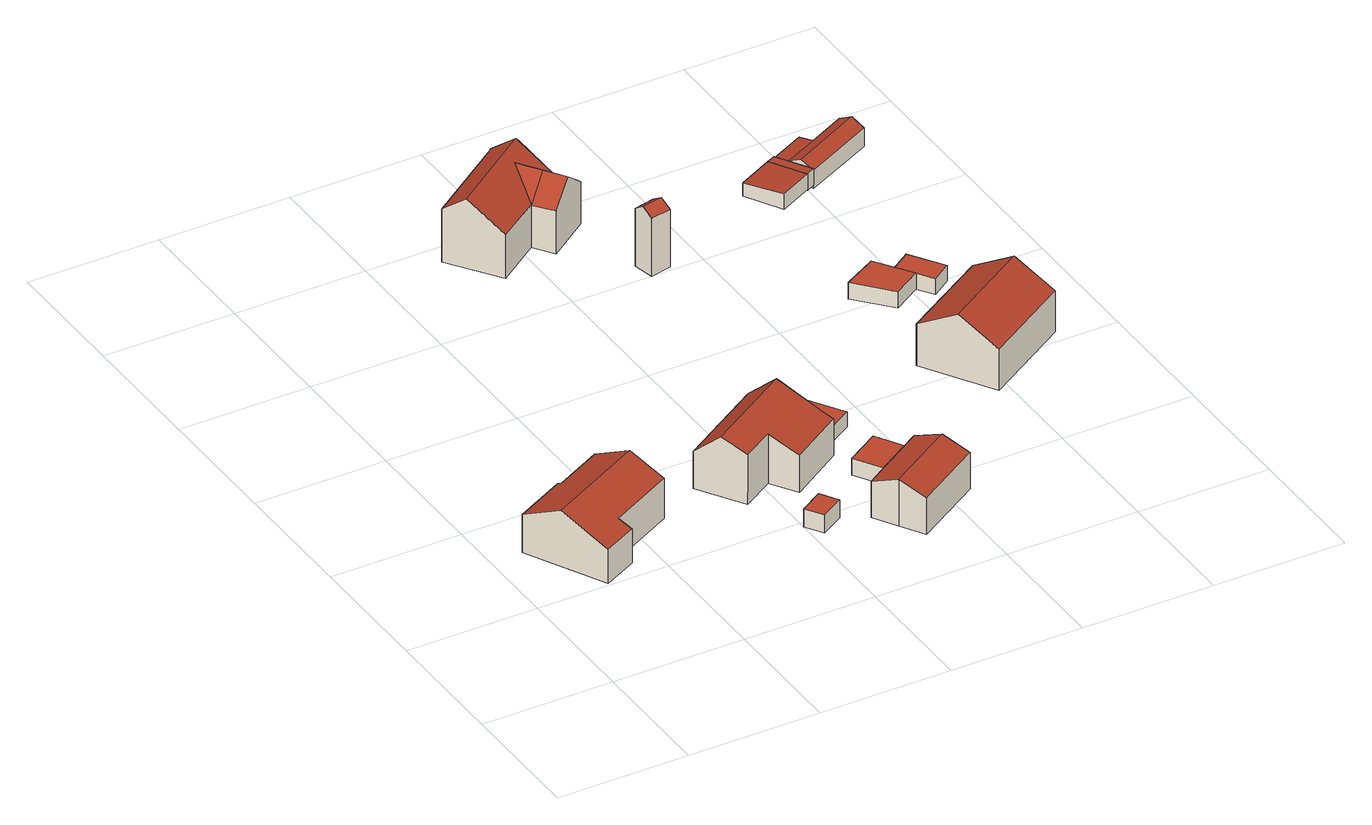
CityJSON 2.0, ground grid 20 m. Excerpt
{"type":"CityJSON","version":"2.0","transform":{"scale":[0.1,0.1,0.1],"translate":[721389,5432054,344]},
"CityObjects":{
"building1":{"type":"Building","attributes":{"Gemeindeschluessel":"09375199","HoeheDach":"358.290","HoeheGrund":"349.350","Methode":"2000","NiedrigsteTraufeDesGebaeudes":"354.832","Geometrietyp2DReferenz":"3000","measuredHeight":8.94,"function":"31001_1000","roofType":"3100"},"address":[{"Country":"Germany","Locality":"Sinzing","ThoroughfareName":"Eilsbrunner Straße 14"}],"geometry":[{"type":"Solid","lod":"2","boundaries":[[[[0,1,2,3]],[[4,5,6,7]],[[8,9,10,6,5,11]],[[12,13,14,4,7,15,0,3]],[[14,11,5,4]],[[16,12,3,2]],[[12,16,17,13]],[[16,2,1,9,8,17]],[[0,15,10,9,1]],[[8,11,14,13,17]],[[7,6,10,15]]]],"semantics":{"surfaces":[{"type":"WallSurface","Flaeche":"71.104","Z_MAX":"6.420","Z_MAX_ASL":"355.770","Z_MIN":"-0.000","Z_MIN_ASL":"349.350"},{"type":"WallSurface","Flaeche":"3.696","Z_MAX":"6.350","Z_MAX_ASL":"355.700","Z_MIN":"-0.000","Z_MIN_ASL":"349.350"},{"type":"RoofSurface","Dachneigung":"64.914","Dachorientierung":"334.992","Flaeche":"108.182","Z_MAX":"8.940","Z_MAX_ASL":"358.290","Z_MIN":"6.069","Z_MIN_ASL":"355.419"},{"type":"GroundSurface","Flaeche":"199.826","Z_MAX":"-0.000","Z_MAX_ASL":"349.350","Z_MIN":"-0.000","Z_MIN_ASL":"349.350"},{"type":"WallSurface","Flaeche":"52.767","Z_MAX":"6.071","Z_MAX_ASL":"355.422","Z_MIN":"-0.000","Z_MIN_ASL":"349.350"},{"type":"WallSurface","Flaeche":"11.901","Z_MAX":"6.420","Z_MAX_ASL":"355.770","Z_MIN":"-0.000","Z_MIN_ASL":"349.350"},{"type":"WallSurface","Flaeche":"31.348","Z_MAX":"5.484","Z_MAX_ASL":"354.834","Z_MIN":"-0.000","Z_MIN_ASL":"349.350"},{"type":"RoofSurface","Dachneigung":"64.914","Dachorientierung":"154.992","Flaeche":"112.456","Z_MAX":"8.940","Z_MAX_ASL":"358.290","Z_MIN":"5.482","Z_MIN_ASL":"354.832"},{"type":"WallSurface","Flaeche":"83.498","Z_MAX":"8.940","Z_MAX_ASL":"358.290","Z_MIN":"-0.000","Z_MIN_ASL":"349.350"},{"type":"WallSurface","Flaeche":"99.291","Z_MAX":"8.940","Z_MAX_ASL":"358.290","Z_MIN":"-0.000","Z_MIN_ASL":"349.350"},{"type":"WallSurface","Flaeche":"51.474","Z_MAX":"6.362","Z_MAX_ASL":"355.712","Z_MIN":"-0.000","Z_MIN_ASL":"349.350"}],"values":[[0,1,2,3,4,5,6,7,8,9,10]]}}]},
"building2":{"type":"Building","attributes":{"Gemeindeschluessel":"09375199","HoeheDach":"353.578","HoeheGrund":"350.678","Methode":"1000","NiedrigsteTraufeDesGebaeudes":"353.578","Geometrietyp2DReferenz":"3000","measuredHeight":2.9,"function":"31001_2000","roofType":"1000","storeysAboveGround":1},"geometry":[{"type":"Solid","lod":"2","boundaries":[[[[18,19,20,21]],[[22,23,24,25]],[[24,23,20,19]],[[21,20,23,22]],[[21,22,25,18]],[[25,24,19,18]]]],"semantics":{"surfaces":[{"type":"WallSurface","Flaeche":"9.127","Z_MAX":"2.900","Z_MAX_ASL":"353.578","Z_MIN":"0.000","Z_MIN_ASL":"350.678"},{"type":"WallSurface","Flaeche":"9.062","Z_MAX":"2.900","Z_MAX_ASL":"353.578","Z_MIN":"0.000","Z_MIN_ASL":"350.678"},{"type":"RoofSurface","Dachneigung":"90.000","Dachorientierung":"-1.000","Flaeche":"12.938","Z_MAX":"2.900","Z_MAX_ASL":"353.578","Z_MIN":"2.900","Z_MIN_ASL":"353.578"},{"type":"WallSurface","Flaeche":"11.962","Z_MAX":"2.900","Z_MAX_ASL":"353.578","Z_MIN":"0.000","Z_MIN_ASL":"350.678"},{"type":"GroundSurface","Flaeche":"12.938","Z_MAX":"0.000","Z_MAX_ASL":"350.678","Z_MIN":"0.000","Z_MIN_ASL":"350.678"},{"type":"WallSurface","Flaeche":"11.967","Z_MAX":"2.900","Z_MAX_ASL":"353.578","Z_MIN":"0.000","Z_MIN_ASL":"350.678"}],"values":[[0,1,2,3,4,5]]}}]},
"building3":{"type":"Building","attributes":{"Gemeindeschluessel":"09375199","HoeheDach":"357.682","HoeheGrund":"348.070","Methode":"2000","NiedrigsteTraufeDesGebaeudes":"354.000","Geometrietyp2DReferenz":"3000","measuredHeight":9.61,"function":"31001_1000","roofType":"3100"},"address":[{"Country":"Germany","Locality":"Sinzing","ThoroughfareName":"Eilsbrunner Straße 13"}],"geometry":[{"type":"Solid","lod":"2","boundaries":[[[[26,27,28,29]],[[30,31,32,33,34]],[[32,35,36,33]],[[37,36,35,38,39,40]],[[39,38,27,26]],[[35,32,31,41,28,27,38]],[[30,34,37,40,39,26,29,42]],[[29,28,41,42]],[[34,33,36,37]],[[42,41,31,30]]]],"semantics":{"surfaces":[{"type":"WallSurface","Flaeche":"57.562","Z_MAX":"5.930","Z_MAX_ASL":"354.000","Z_MIN":"-0.000","Z_MIN_ASL":"348.070"},{"type":"WallSurface","Flaeche":"67.138","Z_MAX":"9.612","Z_MAX_ASL":"357.682","Z_MIN":"-0.000","Z_MIN_ASL":"348.070"},{"type":"RoofSurface","Dachneigung":"49.085","Dachorientierung":"330.175","Flaeche":"86.017","Z_MAX":"9.612","Z_MAX_ASL":"357.682","Z_MIN":"5.971","Z_MIN_ASL":"354.041"},{"type":"WallSurface","Flaeche":"89.900","Z_MAX":"9.608","Z_MAX_ASL":"357.678","Z_MIN":"-0.000","Z_MIN_ASL":"348.070"},{"type":"WallSurface","Flaeche":"9.238","Z_MAX":"6.566","Z_MAX_ASL":"354.636","Z_MIN":"-0.000","Z_MIN_ASL":"348.070"},{"type":"RoofSurface","Dachneigung":"66.727","Dachorientierung":"150.147","Flaeche":"115.074","Z_MAX":"9.612","Z_MAX_ASL":"357.682","Z_MIN":"5.930","Z_MIN_ASL":"354.000"},{"type":"GroundSurface","Flaeche":"170.712","Z_MAX":"-0.000","Z_MAX_ASL":"348.070","Z_MIN":"-0.000","Z_MIN_ASL":"348.070"},{"type":"WallSurface","Flaeche":"32.078","Z_MAX":"7.922","Z_MAX_ASL":"355.992","Z_MIN":"-0.000","Z_MIN_ASL":"348.070"},{"type":"WallSurface","Flaeche":"92.515","Z_MAX":"5.975","Z_MAX_ASL":"354.045","Z_MIN":"-0.000","Z_MIN_ASL":"348.070"},{"type":"WallSurface","Flaeche":"45.848","Z_MAX":"7.922","Z_MAX_ASL":"355.992","Z_MIN":"-0.000","Z_MIN_ASL":"348.070"}],"values":[[0,1,2,3,4,5,6,7,8,9]]}}]},
"building4":{"type":"Building","attributes":{"Gemeindeschluessel":"09375199","HoeheDach":"358.480","HoeheGrund":"351.081","Methode":"2000","NiedrigsteTraufeDesGebaeudes":"356.877","Geometrietyp2DReferenz":"3000","measuredHeight":7.4,"function":"31001_1000","roofType":"3100","storeysAboveGround":2},"address":[{"Country":"Germany","Locality":"Sinzing","ThoroughfareName":"Am Haberacker 2a"}],"geometry":[{"type":"Solid","lod":"2","boundaries":[[[[43,44,45,46,47,48,49]],[[46,50,51,47]],[[52,53,54,55]],[[45,56,50,46]],[[44,55,56,45]],[[49,53,52,43]],[[47,51,54,48]],[[43,52,55,44]],[[48,54,53,49]],[[55,54,51,50,56]]]],"semantics":{"surfaces":[{"type":"GroundSurface","Flaeche":"102.407","Z_MAX":"-0.001","Z_MAX_ASL":"351.080","Z_MIN":"-0.001","Z_MIN_ASL":"351.080"},{"type":"WallSurface","Flaeche":"34.788","Z_MAX":"5.799","Z_MAX_ASL":"356.880","Z_MIN":"-0.001","Z_MIN_ASL":"351.080"},{"type":"RoofSurface","Dachneigung":"69.215","Dachorientierung":"148.195","Flaeche":"54.823","Z_MAX":"7.399","Z_MAX_ASL":"358.480","Z_MIN":"5.799","Z_MIN_ASL":"356.880"},{"type":"WallSurface","Flaeche":"35.736","Z_MAX":"5.800","Z_MAX_ASL":"356.880","Z_MIN":"-0.001","Z_MIN_ASL":"351.080"},{"type":"WallSurface","Flaeche":"27.669","Z_MAX":"7.396","Z_MAX_ASL":"358.476","Z_MIN":"-0.001","Z_MIN_ASL":"351.080"},{"type":"WallSurface","Flaeche":"70.592","Z_MAX":"5.800","Z_MAX_ASL":"356.880","Z_MIN":"-0.001","Z_MIN_ASL":"351.080"},{"type":"WallSurface","Flaeche":"27.745","Z_MAX":"7.399","Z_MAX_ASL":"358.480","Z_MIN":"-0.001","Z_MIN_ASL":"351.080"},{"type":"WallSurface","Flaeche":"27.795","Z_MAX":"7.396","Z_MAX_ASL":"358.476","Z_MIN":"-0.001","Z_MIN_ASL":"351.080"},{"type":"WallSurface","Flaeche":"27.766","Z_MAX":"7.399","Z_MAX_ASL":"358.480","Z_MIN":"-0.001","Z_MIN_ASL":"351.080"},{"type":"RoofSurface","Dachneigung":"69.165","Dachorientierung":"328.146","Flaeche":"54.731","Z_MAX":"7.399","Z_MAX_ASL":"358.480","Z_MIN":"5.796","Z_MIN_ASL":"356.877"}],"values":[[0,1,2,3,4,5,6,7,8,9]]}}]},
"building5":{"type":"Building","attributes":{"Gemeindeschluessel":"09375199","HoeheDach":"353.300","HoeheGrund":"350.700","Methode":"2000","NiedrigsteTraufeDesGebaeudes":"353.300","Geometrietyp2DReferenz":"3000","measuredHeight":2.6,"function":"31001_2000","roofType":"1000","storeysAboveGround":1},"geometry":[{"type":"Solid","lod":"2","boundaries":[[[[57,58,59,60]],[[61,57,60,62]],[[62,60,59,63]],[[62,63,64,61]],[[64,58,57,61]],[[63,59,58,64]]]],"semantics":{"surfaces":[{"type":"RoofSurface","Dachneigung":"90.000","Dachorientierung":"-1.000","Flaeche":"36.139","Z_MAX":"2.600","Z_MAX_ASL":"353.300","Z_MIN":"2.600","Z_MIN_ASL":"353.300"},{"type":"WallSurface","Flaeche":"15.668","Z_MAX":"2.600","Z_MAX_ASL":"353.300","Z_MIN":"-0.000","Z_MIN_ASL":"350.700"},{"type":"WallSurface","Flaeche":"15.610","Z_MAX":"2.600","Z_MAX_ASL":"353.300","Z_MIN":"-0.000","Z_MIN_ASL":"350.700"},{"type":"GroundSurface","Flaeche":"36.139","Z_MAX":"-0.000","Z_MAX_ASL":"350.700","Z_MIN":"-0.000","Z_MIN_ASL":"350.700"},{"type":"WallSurface","Flaeche":"15.588","Z_MAX":"2.600","Z_MAX_ASL":"353.300","Z_MIN":"-0.000","Z_MIN_ASL":"350.700"},{"type":"WallSurface","Flaeche":"15.654","Z_MAX":"2.600","Z_MAX_ASL":"353.300","Z_MIN":"-0.000","Z_MIN_ASL":"350.700"}],"values":[[0,1,2,3,4,5]]}}]},
"building6":{"type":"Building","attributes":{"Gemeindeschluessel":"09375199","HoeheDach":"350.796","HoeheGrund":"348.400","Methode":"1000","NiedrigsteTraufeDesGebaeudes":"350.796","Geometrietyp2DReferenz":"3000","measuredHeight":2.4,"function":"31001_2000","roofType":"1000"},"geometry":[{"type":"Solid","lod":"2","boundaries":[[[[65,66,67,68]],[[68,69,70,65]],[[70,71,66,65]],[[66,71,72,67]],[[69,72,71,70]],[[68,67,72,69]]]],"semantics":{"surfaces":[{"type":"WallSurface","Flaeche":"14.276","Z_MAX":"2.396","Z_MAX_ASL":"350.796","Z_MIN":"0.000","Z_MIN_ASL":"348.400"},{"type":"GroundSurface","Flaeche":"38.240","Z_MAX":"0.000","Z_MAX_ASL":"348.400","Z_MIN":"0.000","Z_MIN_ASL":"348.400"},{"type":"WallSurface","Flaeche":"15.373","Z_MAX":"2.396","Z_MAX_ASL":"350.796","Z_MIN":"0.000","Z_MIN_ASL":"348.400"},{"type":"RoofSurface","Dachneigung":"90.000","Dachorientierung":"-1.000","Flaeche":"38.240","Z_MAX":"2.396","Z_MAX_ASL":"350.796","Z_MIN":"2.396","Z_MIN_ASL":"350.796"},{"type":"WallSurface","Flaeche":"14.265","Z_MAX":"2.396","Z_MAX_ASL":"350.796","Z_MIN":"0.000","Z_MIN_ASL":"348.400"},{"type":"WallSurface","Flaeche":"15.394","Z_MAX":"2.396","Z_MAX_ASL":"350.796","Z_MIN":"0.000","Z_MIN_ASL":"348.400"}],"values":[[0,1,2,3,4,5]]}}]},
"building7":{"type":"Building","attributes":{"Gemeindeschluessel":"09375199","HoeheDach":"359.040","HoeheGrund":"347.920","Methode":"2000","NiedrigsteTraufeDesGebaeudes":"354.737","Geometrietyp2DReferenz":"3000","measuredHeight":11.12,"function":"31001_1000","roofType":"3100"},"address":[{"Country":"Germany","Locality":"Sinzing","ThoroughfareName":"Am Hang 4"}],"geometry":[{"type":"Solid","lod":"2","boundaries":[[[[73,74,75,76]],[[77,78,79,73,76]],[[80,81,82,83,84]],[[75,85,86,77,76]],[[87,88,89,90]],[[80,84,91,89,88]],[[92,91,84,83,78,77,86]],[[90,89,91,92]],[[93,94,87,90,92]],[[94,81,80,88,87]],[[94,93,85,75,74,95,82,81]],[[92,86,85,93]],[[78,83,82,95,79]],[[74,73,79,95]]]],"semantics":{"surfaces":[{"type":"WallSurface","Flaeche":"128.887","Z_MAX":"8.392","Z_MAX_ASL":"356.312","Z_MIN":"-0.000","Z_MIN_ASL":"347.920"},{"type":"RoofSurface","Dachneigung":"53.025","Dachorientierung":"326.584","Flaeche":"71.030","Z_MAX":"11.120","Z_MAX_ASL":"359.040","Z_MIN":"8.391","Z_MIN_ASL":"356.311"},{"type":"WallSurface","Flaeche":"72.190","Z_MAX":"10.837","Z_MAX_ASL":"358.757","Z_MIN":"-0.000","Z_MIN_ASL":"347.920"},{"type":"WallSurface","Flaeche":"86.495","Z_MAX":"11.120","Z_MAX_ASL":"359.040","Z_MIN":"-0.000","Z_MIN_ASL":"347.920"},{"type":"RoofSurface","Dachneigung":"51.062","Dachorientierung":"236.824","Flaeche":"17.907","Z_MAX":"9.950","Z_MAX_ASL":"357.870","Z_MIN":"6.825","Z_MIN_ASL":"354.746"},{"type":"RoofSurface","Dachneigung":"51.063","Dachorientierung":"56.823","Flaeche":"28.604","Z_MAX":"9.950","Z_MAX_ASL":"357.870","Z_MIN":"6.820","Z_MIN_ASL":"354.740"},{"type":"RoofSurface","Dachneigung":"53.025","Dachorientierung":"146.584","Flaeche":"91.626","Z_MAX":"11.120","Z_MAX_ASL":"359.040","Z_MIN":"6.817","Z_MIN_ASL":"354.737"},{"type":"RoofSurface","Dachneigung":"50.986","Dachorientierung":"236.965","Flaeche":"10.600","Z_MAX":"9.950","Z_MAX_ASL":"357.870","Z_MIN":"6.817","Z_MIN_ASL":"354.737"},{"type":"WallSurface","Flaeche":"24.901","Z_MAX":"6.829","Z_MAX_ASL":"354.750","Z_MIN":"-0.000","Z_MIN_ASL":"347.920"},{"type":"WallSurface","Flaeche":"64.882","Z_MAX":"9.950","Z_MAX_ASL":"357.870","Z_MIN":"-0.000","Z_MIN_ASL":"347.920"},{"type":"GroundSurface","Flaeche":"174.361","Z_MAX":"-0.000","Z_MAX_ASL":"347.920","Z_MIN":"-0.000","Z_MIN_ASL":"347.920"},{"type":"WallSurface","Flaeche":"53.957","Z_MAX":"6.830","Z_MAX_ASL":"354.750","Z_MIN":"-0.000","Z_MIN_ASL":"347.920"},{"type":"WallSurface","Flaeche":"39.481","Z_MAX":"11.120","Z_MAX_ASL":"359.040","Z_MIN":"-0.000","Z_MIN_ASL":"347.920"},{"type":"WallSurface","Flaeche":"2.607","Z_MAX":"8.392","Z_MAX_ASL":"356.312","Z_MIN":"-0.000","Z_MIN_ASL":"347.920"}],"values":[[0,1,2,3,4,5,6,7,8,9,10,11,12,13]]}}]},
"building8":{"type":"Building","attributes":{"Gemeindeschluessel":"09375199","HoeheDach":"357.770","HoeheGrund":"347.470","Methode":"2000","NiedrigsteTraufeDesGebaeudes":"356.702","Geometrietyp2DReferenz":"3000","measuredHeight":10.3,"function":"31001_2523","roofType":"3100"},"geometry":[{"type":"Solid","lod":"2","boundaries":[[[[96,97,98,99]],[[100,99,98,101]],[[101,102,103,100]],[[104,105,97,96]],[[103,104,96,99,100]],[[102,105,104,103]],[[101,98,97,105,102]]]],"semantics":{"surfaces":[{"type":"RoofSurface","Dachneigung":"56.820","Dachorientierung":"348.589","Flaeche":"6.376","Z_MAX":"10.300","Z_MAX_ASL":"357.770","Z_MIN":"9.233","Z_MIN_ASL":"356.703"},{"type":"WallSurface","Flaeche":"30.216","Z_MAX":"9.233","Z_MAX_ASL":"356.703","Z_MIN":"0.000","Z_MIN_ASL":"347.470"},{"type":"GroundSurface","Flaeche":"10.663","Z_MAX":"0.000","Z_MAX_ASL":"347.470","Z_MIN":"0.000","Z_MIN_ASL":"347.470"},{"type":"RoofSurface","Dachneigung":"56.809","Dachorientierung":"168.583","Flaeche":"6.366","Z_MAX":"10.300","Z_MAX_ASL":"357.770","Z_MIN":"9.232","Z_MIN_ASL":"356.702"},{"type":"WallSurface","Flaeche":"31.885","Z_MAX":"10.300","Z_MAX_ASL":"357.770","Z_MIN":"0.000","Z_MIN_ASL":"347.470"},{"type":"WallSurface","Flaeche":"30.115","Z_MAX":"9.233","Z_MAX_ASL":"356.703","Z_MIN":"0.000","Z_MIN_ASL":"347.470"},{"type":"WallSurface","Flaeche":"31.864","Z_MAX":"10.300","Z_MAX_ASL":"357.770","Z_MIN":"0.000","Z_MIN_ASL":"347.470"}],"values":[[0,1,2,3,4,5,6]]}}]},
"building9":{"type":"Building","attributes":{"Gemeindeschluessel":"09375199","HoeheDach":"358.661","HoeheGrund":"348.610","Methode":"1000","NiedrigsteTraufeDesGebaeudes":"355.246","Geometrietyp2DReferenz":"3000","measuredHeight":10.05,"function":"31001_1000","roofType":"3100"},"address":[{"Country":"Germany","Locality":"Sinzing","ThoroughfareName":"Eilsbrunner Straße 10"}],"geometry":[{"type":"Solid","lod":"2","boundaries":[[[[106,107,108,109]],[[110,111,112,113]],[[114,109,108,115]],[[115,110,113,114]],[[113,112,106,109,114]],[[112,111,107,106]],[[115,108,107,111,110]]]],"semantics":{"surfaces":[{"type":"RoofSurface","Dachneigung":"61.136","Dachorientierung":"330.505","Flaeche":"110.562","Z_MAX":"10.051","Z_MAX_ASL":"358.661","Z_MIN":"6.636","Z_MIN_ASL":"355.246"},{"type":"WallSurface","Flaeche":"103.931","Z_MAX":"6.637","Z_MAX_ASL":"355.247","Z_MIN":"0.000","Z_MIN_ASL":"348.610"},{"type":"WallSurface","Flaeche":"103.689","Z_MAX":"6.637","Z_MAX_ASL":"355.247","Z_MIN":"0.000","Z_MIN_ASL":"348.610"},{"type":"GroundSurface","Flaeche":"193.760","Z_MAX":"0.000","Z_MAX_ASL":"348.610","Z_MIN":"0.000","Z_MIN_ASL":"348.610"},{"type":"WallSurface","Flaeche":"103.368","Z_MAX":"10.051","Z_MAX_ASL":"358.661","Z_MIN":"0.000","Z_MIN_ASL":"348.610"},{"type":"RoofSurface","Dachneigung":"61.136","Dachorientierung":"150.505","Flaeche":"110.683","Z_MAX":"10.051","Z_MAX_ASL":"358.661","Z_MIN":"6.637","Z_MIN_ASL":"355.247"},{"type":"WallSurface","Flaeche":"103.350","Z_MAX":"10.051","Z_MAX_ASL":"358.661","Z_MIN":"0.000","Z_MIN_ASL":"348.610"}],"values":[[0,1,2,3,4,5,6]]}}]},
"building10":{"type":"Building","attributes":{"Gemeindeschluessel":"09375199","HoeheDach":"349.180","HoeheGrund":"346.550","Methode":"1000","NiedrigsteTraufeDesGebaeudes":"349.180","Geometrietyp2DReferenz":"3000","measuredHeight":2.63,"function":"31001_2000","roofType":"1000"},"geometry":[{"type":"Solid","lod":"2","boundaries":[[[[116,117,118,119]],[[119,120,121,116]],[[117,116,121,122]],[[123,118,117,122]],[[122,121,120,123]],[[119,118,123,120]]]],"semantics":{"surfaces":[{"type":"WallSurface","Flaeche":"17.183","Z_MAX":"2.630","Z_MAX_ASL":"349.180","Z_MIN":"0.000","Z_MIN_ASL":"346.550"},{"type":"RoofSurface","Dachneigung":"90.000","Dachorientierung":"-1.000","Flaeche":"36.707","Z_MAX":"2.630","Z_MAX_ASL":"349.180","Z_MIN":"2.630","Z_MIN_ASL":"349.180"},{"type":"WallSurface","Flaeche":"13.229","Z_MAX":"2.630","Z_MAX_ASL":"349.180","Z_MIN":"0.000","Z_MIN_ASL":"346.550"},{"type":"GroundSurface","Flaeche":"36.707","Z_MAX":"0.000","Z_MAX_ASL":"346.550","Z_MIN":"0.000","Z_MIN_ASL":"346.550"},{"type":"WallSurface","Flaeche":"18.263","Z_MAX":"2.630","Z_MAX_ASL":"349.180","Z_MIN":"0.000","Z_MIN_ASL":"346.550"},{"type":"WallSurface","Flaeche":"15.705","Z_MAX":"2.630","Z_MAX_ASL":"349.180","Z_MIN":"0.000","Z_MIN_ASL":"346.550"}],"values":[[0,1,2,3,4,5]]}}]},
"building11":{"type":"Building","attributes":{"Gemeindeschluessel":"09375199","HoeheDach":"348.316","HoeheGrund":"345.790","Methode":"1000","NiedrigsteTraufeDesGebaeudes":"348.316","Geometrietyp2DReferenz":"3000","measuredHeight":2.53,"function":"31001_2000","roofType":"1000","storeysAboveGround":1},"geometry":[{"type":"Solid","lod":"2","boundaries":[[[[124,125,126,127]],[[128,129,130,131]],[[131,130,132,133]],[[127,134,128,131,133,124]],[[125,132,130,129,135,126]],[[134,135,129,128]],[[133,132,125,124]],[[127,126,135,134]]]],"semantics":{"surfaces":[{"type":"WallSurface","Flaeche":"6.641","Z_MAX":"2.526","Z_MAX_ASL":"348.316","Z_MIN":"0.000","Z_MIN_ASL":"345.790"},{"type":"WallSurface","Flaeche":"8.848","Z_MAX":"2.526","Z_MAX_ASL":"348.316","Z_MIN":"0.000","Z_MIN_ASL":"345.790"},{"type":"WallSurface","Flaeche":"8.515","Z_MAX":"2.526","Z_MAX_ASL":"348.316","Z_MIN":"0.000","Z_MIN_ASL":"345.790"},{"type":"GroundSurface","Flaeche":"22.023","Z_MAX":"0.000","Z_MAX_ASL":"345.790","Z_MIN":"0.000","Z_MIN_ASL":"345.790"},{"type":"RoofSurface","Dachneigung":"90.000","Dachorientierung":"-1.000","Flaeche":"22.023","Z_MAX":"2.526","Z_MAX_ASL":"348.316","Z_MIN":"2.526","Z_MIN_ASL":"348.316"},{"type":"WallSurface","Flaeche":"15.164","Z_MAX":"2.526","Z_MAX_ASL":"348.316","Z_MIN":"0.000","Z_MIN_ASL":"345.790"},{"type":"WallSurface","Flaeche":"0.962","Z_MAX":"2.526","Z_MAX_ASL":"348.316","Z_MIN":"0.000","Z_MIN_ASL":"345.790"},{"type":"WallSurface","Flaeche":"9.784","Z_MAX":"2.526","Z_MAX_ASL":"348.316","Z_MIN":"0.000","Z_MIN_ASL":"345.790"}],"values":[[0,1,2,3,4,5,6,7]]}}]},
"building12":{"type":"Building","attributes":{"Gemeindeschluessel":"09375199","HoeheDach":"347.297","HoeheGrund":"344.789","Methode":"2000","NiedrigsteTraufeDesGebaeudes":"346.893","Geometrietyp2DReferenz":"3000","measuredHeight":2.51,"function":"31001_2000","roofType":"1000"},"geometry":[{"type":"Solid","lod":"2","boundaries":[[[[136,137,138,139]],[[140,141,142,143]],[[140,143,136,139]],[[143,142,137,136]],[[139,138,141,140]],[[138,137,142,141]]]],"semantics":{"surfaces":[{"type":"WallSurface","Flaeche":"14.146","Z_MAX":"2.508","Z_MAX_ASL":"347.297","Z_MIN":"0.001","Z_MIN_ASL":"344.790"},{"type":"WallSurface","Flaeche":"12.698","Z_MAX":"2.104","Z_MAX_ASL":"346.893","Z_MIN":"0.001","Z_MIN_ASL":"344.790"},{"type":"GroundSurface","Flaeche":"36.670","Z_MAX":"0.001","Z_MAX_ASL":"344.790","Z_MIN":"0.001","Z_MIN_ASL":"344.790"},{"type":"WallSurface","Flaeche":"14.450","Z_MAX":"2.507","Z_MAX_ASL":"347.296","Z_MIN":"0.001","Z_MIN_ASL":"344.790"},{"type":"WallSurface","Flaeche":"14.519","Z_MAX":"2.508","Z_MAX_ASL":"347.297","Z_MIN":"0.001","Z_MIN_ASL":"344.790"},{"type":"RoofSurface","Dachneigung":"86.325","Dachorientierung":"333.647","Flaeche":"36.746","Z_MAX":"2.508","Z_MAX_ASL":"347.297","Z_MIN":"2.104","Z_MIN_ASL":"346.893"}],"values":[[0,1,2,3,4,5]]}}]},
"building13":{"type":"Building","attributes":{"Gemeindeschluessel":"09375199","HoeheDach":"347.297","HoeheGrund":"344.680","Methode":"2000","NiedrigsteTraufeDesGebaeudes":"346.903","Geometrietyp2DReferenz":"3000","measuredHeight":2.62,"function":"51009_1610","roofType":"1000"},"geometry":[{"type":"Solid","lod":"2","boundaries":[[[[144,137,142,145]],[[146,147,148,149]],[[137,148,147,142]],[[145,142,147,146]],[[145,146,149,144]],[[149,148,137,144]]]],"semantics":{"surfaces":[{"type":"WallSurface","Flaeche":"15.173","Z_MAX":"2.617","Z_MAX_ASL":"347.297","Z_MIN":"0.000","Z_MIN_ASL":"344.680"},{"type":"WallSurface","Flaeche":"15.160","Z_MAX":"2.616","Z_MAX_ASL":"347.296","Z_MIN":"0.000","Z_MIN_ASL":"344.680"},{"type":"RoofSurface","Dachneigung":"86.407","Dachorientierung":"334.201","Flaeche":"8.988","Z_MAX":"2.617","Z_MAX_ASL":"347.297","Z_MIN":"2.223","Z_MIN_ASL":"346.903"},{"type":"WallSurface","Flaeche":"3.191","Z_MAX":"2.223","Z_MAX_ASL":"346.903","Z_MIN":"0.000","Z_MIN_ASL":"344.680"},{"type":"GroundSurface","Flaeche":"8.970","Z_MAX":"0.000","Z_MAX_ASL":"344.680","Z_MIN":"0.000","Z_MIN_ASL":"344.680"},{"type":"WallSurface","Flaeche":"3.733","Z_MAX":"2.617","Z_MAX_ASL":"347.297","Z_MIN":"0.000","Z_MIN_ASL":"344.680"}],"values":[[0,1,2,3,4,5]]}}]},
"building14":{"type":"Building","attributes":{"Gemeindeschluessel":"09375199","HoeheDach":"348.080","HoeheGrund":"344.050","Methode":"2000","NiedrigsteTraufeDesGebaeudes":"346.717","Geometrietyp2DReferenz":"3000","measuredHeight":4.03,"function":"31001_2000","roofType":"3100"},"geometry":[{"type":"Solid","lod":"2","boundaries":[[[[150,151,152,153]],[[154,155,151,150]],[[156,157,158,159,160]],[[161,152,151,155]],[[154,150,153,159,158,162]],[[160,152,161,163,156]],[[164,157,156,163]],[[154,162,164,163,161,155]],[[158,157,164,162]],[[160,159,153,152]]]],"semantics":{"surfaces":[{"type":"WallSurface","Flaeche":"6.338","Z_MAX":"2.960","Z_MAX_ASL":"347.010","Z_MIN":"0.000","Z_MIN_ASL":"344.050"},{"type":"WallSurface","Flaeche":"15.872","Z_MAX":"2.668","Z_MAX_ASL":"346.718","Z_MIN":"0.000","Z_MIN_ASL":"344.050"},{"type":"WallSurface","Flaeche":"14.083","Z_MAX":"4.030","Z_MAX_ASL":"348.080","Z_MIN":"0.000","Z_MIN_ASL":"344.050"},{"type":"RoofSurface","Dachneigung":"82.612","Dachorientierung":"333.555","Flaeche":"13.551","Z_MAX":"2.960","Z_MAX_ASL":"347.010","Z_MIN":"2.667","Z_MIN_ASL":"346.717"},{"type":"GroundSurface","Flaeche":"61.686","Z_MAX":"0.000","Z_MAX_ASL":"344.050","Z_MIN":"0.000","Z_MIN_ASL":"344.050"},{"type":"RoofSurface","Dachneigung":"62.174","Dachorientierung":"333.558","Flaeche":"27.639","Z_MAX":"4.030","Z_MAX_ASL":"348.080","Z_MIN":"2.950","Z_MIN_ASL":"347.000"},{"type":"RoofSurface","Dachneigung":"62.170","Dachorientierung":"153.563","Flaeche":"26.915","Z_MAX":"4.030","Z_MAX_ASL":"348.080","Z_MIN":"2.986","Z_MIN_ASL":"347.036"},{"type":"WallSurface","Flaeche":"20.377","Z_MAX":"4.030","Z_MAX_ASL":"348.080","Z_MIN":"0.000","Z_MIN_ASL":"344.050"},{"type":"WallSurface","Flaeche":"35.949","Z_MAX":"2.986","Z_MAX_ASL":"347.036","Z_MIN":"0.000","Z_MIN_ASL":"344.050"},{"type":"WallSurface","Flaeche":"17.913","Z_MAX":"2.960","Z_MAX_ASL":"347.010","Z_MIN":"0.000","Z_MIN_ASL":"344.050"}],"values":[[0,1,2,3,4,5,6,7,8,9]]}}]}
},
"vertices":[
[212,231,54],[212,231,118],[113,180,118],[113,180,54],[87,296,54],[87,296,114],[90,291,117],[90,291,54],[38,202,143],[187,279,143],[162,328,117],[10,256,114],[123,162,54],[72,136,54],[10,256,54],[162,328,54],[123,162,108],[72,136,108],
[387,127,67],[387,127,96],[404,100,96],[404,100,67],[369,79,67],[369,79,96],[352,105,96],[352,105,67],
[489,264,41],[489,264,100],[407,212,100],[407,212,41],[333,221,41],[333,221,120],[312,254,137],[290,290,100],[290,290,41],[444,336,137],[421,372,100],[421,372,41],[481,276,106],[481,276,41],[450,327,41],[382,251,120],[382,251,41],
[481,4,71],[459,40,71],[437,75,71],[489,108,71],[540,140,71],[562,104,71],[584,68,71],[489,108,129],[540,140,129],[481,4,129],[584,68,129],[562,104,145],[459,40,145],[437,75,129],
[500,129,93],[551,160,93],[519,212,93],[468,180,93],[500,129,67],[468,180,67],[519,212,67],[551,160,67],
[481,276,44],[481,276,68],[450,327,68],[450,327,44],[504,361,44],[536,310,44],[536,310,68],[504,361,68],
[395,1009,123],[395,1009,39],[270,920,39],[270,920,123],[291,890,150],[418,981,150],[397,1011,123],[473,905,107],[473,905,39],[420,978,39],[420,978,148],[451,935,107],[324,844,39],[324,844,108],[410,860,108],[441,882,139],[420,912,139],[389,889,107],[396,946,139],[389,890,107],[389,890,39],[410,860,39],[397,1011,39],
[492,773,138],[524,780,138],[521,796,127],[489,789,127],[489,789,35],[521,796,35],[528,764,35],[496,757,35],[496,757,127],[528,764,127],
[719,334,147],[852,416,147],[819,469,112],[686,387,112],[884,363,46],[884,363,112],[751,281,112],[751,281,46],[686,387,46],[819,469,46],
[790,568,52],[790,568,26],[753,622,26],[753,622,52],[701,593,52],[747,541,52],[747,541,26],[701,593,26],
[790,580,18],[790,580,43],[775,602,43],[775,602,18],[841,574,18],[841,574,43],[812,554,43],[812,554,18],[793,582,43],[793,582,18],[807,624,18],[807,624,43],
[796,865,8],[796,865,33],[746,840,33],[746,840,8],[714,895,8],[714,895,29],[768,922,29],[768,922,8],
[796,865,7],[768,922,7],[781,928,7],[781,928,29],[809,872,33],[809,872,7],
[834,954,1],[834,954,27],[844,934,30],[844,934,1],[781,928,1],[781,928,27],[908,943,41],[917,925,30],[917,925,1],[899,961,1],[899,961,30],[791,908,30],[809,872,1],[800,889,41],[809,872,30]
]}
